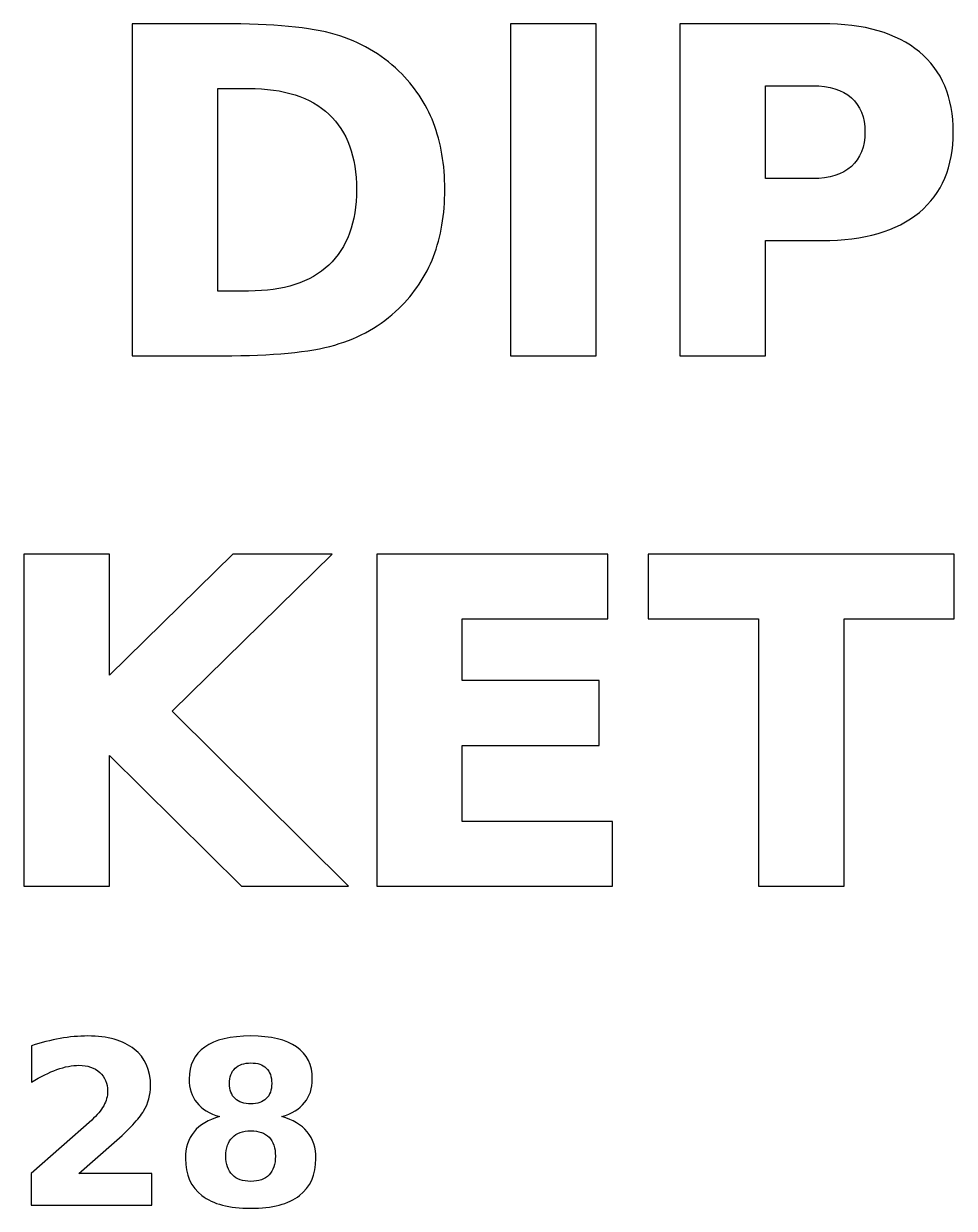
# Model space of a CAD drawing. Header units: centimetres. Extents: x -11.21 to -9.76, y -16.58 to -12.59.
# Drawn here: x -10.319 to -9.911, y -13.111 to -12.591 of the extents above; entities that cross this region are included whole.
import ezdxf

# ---------------------------------------------------------------- set-up
doc = ezdxf.new("R2010")
doc.units = ezdxf.units.CM
doc.header["$MEASUREMENT"] = 0
doc.layers.add('Layer 1', color=7, linetype='Continuous')

msp = doc.modelspace()

# ---------------------------------------------------------------- linework, layer by layer
at = {"layer": 'Layer 1', "color": 250}
for points, knots in [([(-10.2716, -12.59131), (-10.2716, -12.59131), (-10.23194, -12.59131), (-10.23194, -12.59131), (-10.23194, -12.59131), (-10.2098, -12.59131), (-10.19334, -12.59288), (-10.1825, -12.59604), (-10.1825, -12.59604), (-10.17167, -12.59921), (-10.16237, -12.60454), (-10.1546, -12.61211), (-10.1546, -12.61211), (-10.14777, -12.61868), (-10.1427, -12.62628), (-10.13937, -12.63488), (-10.13937, -12.63488), (-10.13607, -12.64344), (-10.1344, -12.65318), (-10.1344, -12.66408), (-10.1344, -12.66408), (-10.1344, -12.67508), (-10.13607, -12.68488), (-10.13937, -12.69351), (-10.13937, -12.69351), (-10.1427, -12.70214), (-10.14777, -12.70974), (-10.1546, -12.71631), (-10.1546, -12.71631), (-10.16244, -12.72388), (-10.1718, -12.72921), (-10.18274, -12.73238), (-10.18274, -12.73238), (-10.19367, -12.73554), (-10.21007, -12.73711), (-10.23194, -12.73711), (-10.23194, -12.73711), (-10.23194, -12.73711), (-10.2716, -12.73711), (-10.2716, -12.73711), (-10.2716, -12.73711), (-10.2716, -12.73711), (-10.2716, -12.59131), (-10.2716, -12.59131)], [0, 0, 0, 0, 0.090909, 0.090909, 0.090909, 0.090909, 0.181818, 0.181818, 0.181818, 0.181818, 0.272727, 0.272727, 0.272727, 0.272727, 0.363636, 0.363636, 0.363636, 0.363636, 0.454545, 0.454545, 0.454545, 0.454545, 0.545455, 0.545455, 0.545455, 0.545455, 0.636364, 0.636364, 0.636364, 0.636364, 0.727273, 0.727273, 0.727273, 0.727273, 0.818182, 0.818182, 0.818182, 0.818182, 0.909091, 0.909091, 0.909091, 0.909091, 1, 1, 1, 1]), ([(-10.1056, -12.59131), (-10.1056, -12.59131), (-10.068, -12.59131), (-10.068, -12.59131), (-10.068, -12.59131), (-10.068, -12.59131), (-10.068, -12.73711), (-10.068, -12.73711), (-10.068, -12.73711), (-10.068, -12.73711), (-10.1056, -12.73711), (-10.1056, -12.73711), (-10.1056, -12.73711), (-10.1056, -12.73711), (-10.1056, -12.59131), (-10.1056, -12.59131)], [0, 0, 0, 0, 0.25, 0.25, 0.25, 0.25, 0.5, 0.5, 0.5, 0.5, 0.75, 0.75, 0.75, 0.75, 1, 1, 1, 1]), ([(-10.0312, -12.59131), (-10.0312, -12.59131), (-9.9688, -12.59131), (-9.9688, -12.59131), (-9.9688, -12.59131), (-9.95024, -12.59131), (-9.936, -12.59544), (-9.92607, -12.60368), (-9.92607, -12.60368), (-9.91614, -12.61191), (-9.91117, -12.62364), (-9.91117, -12.63888), (-9.91117, -12.63888), (-9.91117, -12.65414), (-9.91614, -12.66591), (-9.92607, -12.67414), (-9.92607, -12.67414), (-9.936, -12.68238), (-9.95024, -12.68651), (-9.9688, -12.68651), (-9.9688, -12.68651), (-9.9688, -12.68651), (-9.9936, -12.68651), (-9.9936, -12.68651), (-9.9936, -12.68651), (-9.9936, -12.68651), (-9.9936, -12.73711), (-9.9936, -12.73711), (-9.9936, -12.73711), (-9.9936, -12.73711), (-10.0312, -12.73711), (-10.0312, -12.73711), (-10.0312, -12.73711), (-10.0312, -12.73711), (-10.0312, -12.59131), (-10.0312, -12.59131)], [0, 0, 0, 0, 0.111111, 0.111111, 0.111111, 0.111111, 0.222222, 0.222222, 0.222222, 0.222222, 0.333333, 0.333333, 0.333333, 0.333333, 0.444444, 0.444444, 0.444444, 0.444444, 0.555556, 0.555556, 0.555556, 0.555556, 0.666667, 0.666667, 0.666667, 0.666667, 0.777778, 0.777778, 0.777778, 0.777778, 0.888889, 0.888889, 0.888889, 0.888889, 1, 1, 1, 1]), ([(-10.234, -12.61974), (-10.234, -12.61974), (-10.234, -12.70868), (-10.234, -12.70868), (-10.234, -12.70868), (-10.234, -12.70868), (-10.22054, -12.70868), (-10.22054, -12.70868), (-10.22054, -12.70868), (-10.20517, -12.70868), (-10.19344, -12.70488), (-10.18534, -12.69724), (-10.18534, -12.69724), (-10.17724, -12.68964), (-10.17317, -12.67858), (-10.17317, -12.66408), (-10.17317, -12.66408), (-10.17317, -12.64961), (-10.1772, -12.63861), (-10.18527, -12.63108), (-10.18527, -12.63108), (-10.19334, -12.62351), (-10.2051, -12.61974), (-10.22054, -12.61974), (-10.22054, -12.61974), (-10.22054, -12.61974), (-10.234, -12.61974), (-10.234, -12.61974)], [0, 0, 0, 0, 0.142857, 0.142857, 0.142857, 0.142857, 0.285714, 0.285714, 0.285714, 0.285714, 0.428571, 0.428571, 0.428571, 0.428571, 0.571429, 0.571429, 0.571429, 0.571429, 0.714286, 0.714286, 0.714286, 0.714286, 0.857143, 0.857143, 0.857143, 0.857143, 1, 1, 1, 1]), ([(-9.9936, -12.61854), (-9.9936, -12.61854), (-9.9936, -12.65928), (-9.9936, -12.65928), (-9.9936, -12.65928), (-9.9936, -12.65928), (-9.9728, -12.65928), (-9.9728, -12.65928), (-9.9728, -12.65928), (-9.9655, -12.65928), (-9.95987, -12.65751), (-9.9559, -12.65394), (-9.9559, -12.65394), (-9.95194, -12.65041), (-9.94994, -12.64538), (-9.94994, -12.63888), (-9.94994, -12.63888), (-9.94994, -12.63234), (-9.95194, -12.62734), (-9.9559, -12.62381), (-9.9559, -12.62381), (-9.95987, -12.62031), (-9.9655, -12.61854), (-9.9728, -12.61854), (-9.9728, -12.61854), (-9.9728, -12.61854), (-9.9936, -12.61854), (-9.9936, -12.61854)], [0, 0, 0, 0, 0.142857, 0.142857, 0.142857, 0.142857, 0.285714, 0.285714, 0.285714, 0.285714, 0.428571, 0.428571, 0.428571, 0.428571, 0.571429, 0.571429, 0.571429, 0.571429, 0.714286, 0.714286, 0.714286, 0.714286, 0.857143, 0.857143, 0.857143, 0.857143, 1, 1, 1, 1]), ([(-10.31928, -12.82411), (-10.31928, -12.82411), (-10.28168, -12.82411), (-10.28168, -12.82411), (-10.28168, -12.82411), (-10.28168, -12.82411), (-10.28168, -12.87734), (-10.28168, -12.87734), (-10.28168, -12.87734), (-10.28168, -12.87734), (-10.22748, -12.82411), (-10.22748, -12.82411), (-10.22748, -12.82411), (-10.22748, -12.82411), (-10.18385, -12.82411), (-10.18385, -12.82411), (-10.18385, -12.82411), (-10.18385, -12.82411), (-10.25405, -12.89314), (-10.25405, -12.89314), (-10.25405, -12.89314), (-10.25405, -12.89314), (-10.17662, -12.96991), (-10.17662, -12.96991), (-10.17662, -12.96991), (-10.17662, -12.96991), (-10.22368, -12.96991), (-10.22368, -12.96991), (-10.22368, -12.96991), (-10.22368, -12.96991), (-10.28168, -12.91248), (-10.28168, -12.91248), (-10.28168, -12.91248), (-10.28168, -12.91248), (-10.28168, -12.96991), (-10.28168, -12.96991), (-10.28168, -12.96991), (-10.28168, -12.96991), (-10.31928, -12.96991), (-10.31928, -12.96991), (-10.31928, -12.96991), (-10.31928, -12.96991), (-10.31928, -12.82411), (-10.31928, -12.82411)], [0, 0, 0, 0, 0.090909, 0.090909, 0.090909, 0.090909, 0.181818, 0.181818, 0.181818, 0.181818, 0.272727, 0.272727, 0.272727, 0.272727, 0.363636, 0.363636, 0.363636, 0.363636, 0.454545, 0.454545, 0.454545, 0.454545, 0.545455, 0.545455, 0.545455, 0.545455, 0.636364, 0.636364, 0.636364, 0.636364, 0.727273, 0.727273, 0.727273, 0.727273, 0.818182, 0.818182, 0.818182, 0.818182, 0.909091, 0.909091, 0.909091, 0.909091, 1, 1, 1, 1]), ([(-10.16431, -12.82411), (-10.16431, -12.82411), (-10.06285, -12.82411), (-10.06285, -12.82411), (-10.06285, -12.82411), (-10.06285, -12.82411), (-10.06285, -12.85254), (-10.06285, -12.85254), (-10.06285, -12.85254), (-10.06285, -12.85254), (-10.12671, -12.85254), (-10.12671, -12.85254), (-10.12671, -12.85254), (-10.12671, -12.85254), (-10.12671, -12.87968), (-10.12671, -12.87968), (-10.12671, -12.87968), (-10.12671, -12.87968), (-10.06668, -12.87968), (-10.06668, -12.87968), (-10.06668, -12.87968), (-10.06668, -12.87968), (-10.06668, -12.90811), (-10.06668, -12.90811), (-10.06668, -12.90811), (-10.06668, -12.90811), (-10.12671, -12.90811), (-10.12671, -12.90811), (-10.12671, -12.90811), (-10.12671, -12.90811), (-10.12671, -12.94148), (-10.12671, -12.94148), (-10.12671, -12.94148), (-10.12671, -12.94148), (-10.06071, -12.94148), (-10.06071, -12.94148), (-10.06071, -12.94148), (-10.06071, -12.94148), (-10.06071, -12.96991), (-10.06071, -12.96991), (-10.06071, -12.96991), (-10.06071, -12.96991), (-10.16431, -12.96991), (-10.16431, -12.96991), (-10.16431, -12.96991), (-10.16431, -12.96991), (-10.16431, -12.82411), (-10.16431, -12.82411)], [0, 0, 0, 0, 0.083333, 0.083333, 0.083333, 0.083333, 0.166667, 0.166667, 0.166667, 0.166667, 0.25, 0.25, 0.25, 0.25, 0.333333, 0.333333, 0.333333, 0.333333, 0.416667, 0.416667, 0.416667, 0.416667, 0.5, 0.5, 0.5, 0.5, 0.583333, 0.583333, 0.583333, 0.583333, 0.666667, 0.666667, 0.666667, 0.666667, 0.75, 0.75, 0.75, 0.75, 0.833333, 0.833333, 0.833333, 0.833333, 0.916667, 0.916667, 0.916667, 0.916667, 1, 1, 1, 1]), ([(-10.04508, -12.82411), (-10.04508, -12.82411), (-9.91072, -12.82411), (-9.91072, -12.82411), (-9.91072, -12.82411), (-9.91072, -12.82411), (-9.91072, -12.85254), (-9.91072, -12.85254), (-9.91072, -12.85254), (-9.91072, -12.85254), (-9.95905, -12.85254), (-9.95905, -12.85254), (-9.95905, -12.85254), (-9.95905, -12.85254), (-9.95905, -12.96991), (-9.95905, -12.96991), (-9.95905, -12.96991), (-9.95905, -12.96991), (-9.99665, -12.96991), (-9.99665, -12.96991), (-9.99665, -12.96991), (-9.99665, -12.96991), (-9.99665, -12.85254), (-9.99665, -12.85254), (-9.99665, -12.85254), (-9.99665, -12.85254), (-10.04508, -12.85254), (-10.04508, -12.85254), (-10.04508, -12.85254), (-10.04508, -12.85254), (-10.04508, -12.82411), (-10.04508, -12.82411)], [0, 0, 0, 0, 0.125, 0.125, 0.125, 0.125, 0.25, 0.25, 0.25, 0.25, 0.375, 0.375, 0.375, 0.375, 0.5, 0.5, 0.5, 0.5, 0.625, 0.625, 0.625, 0.625, 0.75, 0.75, 0.75, 0.75, 0.875, 0.875, 0.875, 0.875, 1, 1, 1, 1]), ([(-10.29514, -13.09608), (-10.29514, -13.09608), (-10.26306, -13.09608), (-10.26306, -13.09608), (-10.26306, -13.09608), (-10.26306, -13.09608), (-10.26306, -13.1099), (-10.26306, -13.1099), (-10.26306, -13.1099), (-10.26306, -13.1099), (-10.31604, -13.1099), (-10.31604, -13.1099), (-10.31604, -13.1099), (-10.31604, -13.1099), (-10.31604, -13.09608), (-10.31604, -13.09608), (-10.31604, -13.09608), (-10.31604, -13.09608), (-10.28943, -13.0726), (-10.28943, -13.0726), (-10.28943, -13.0726), (-10.28704, -13.07045), (-10.28529, -13.06835), (-10.28416, -13.0663), (-10.28416, -13.0663), (-10.28301, -13.06425), (-10.28244, -13.06212), (-10.28244, -13.0599), (-10.28244, -13.0599), (-10.28244, -13.05648), (-10.28359, -13.05373), (-10.28589, -13.05165), (-10.28589, -13.05165), (-10.28818, -13.04957), (-10.29123, -13.04853), (-10.29504, -13.04853), (-10.29504, -13.04853), (-10.29798, -13.04853), (-10.30118, -13.04917), (-10.30466, -13.05042), (-10.30466, -13.05042), (-10.30814, -13.05167), (-10.31188, -13.05353), (-10.31584, -13.056), (-10.31584, -13.056), (-10.31584, -13.056), (-10.31584, -13.03998), (-10.31584, -13.03998), (-10.31584, -13.03998), (-10.31161, -13.03858), (-10.30743, -13.03752), (-10.30329, -13.03678), (-10.30329, -13.03678), (-10.29916, -13.03605), (-10.29511, -13.03568), (-10.29113, -13.03568), (-10.29113, -13.03568), (-10.28241, -13.03568), (-10.27563, -13.0376), (-10.27079, -13.04145), (-10.27079, -13.04145), (-10.26596, -13.04528), (-10.26354, -13.05063), (-10.26354, -13.05752), (-10.26354, -13.05752), (-10.26354, -13.06148), (-10.26458, -13.06518), (-10.26663, -13.06862), (-10.26663, -13.06862), (-10.26868, -13.07205), (-10.27299, -13.07665), (-10.27956, -13.08242), (-10.27956, -13.08242), (-10.27956, -13.08242), (-10.29514, -13.09608), (-10.29514, -13.09608)], [0, 0, 0, 0, 0.052632, 0.052632, 0.052632, 0.052632, 0.105263, 0.105263, 0.105263, 0.105263, 0.157895, 0.157895, 0.157895, 0.157895, 0.210526, 0.210526, 0.210526, 0.210526, 0.263158, 0.263158, 0.263158, 0.263158, 0.315789, 0.315789, 0.315789, 0.315789, 0.368421, 0.368421, 0.368421, 0.368421, 0.421053, 0.421053, 0.421053, 0.421053, 0.473684, 0.473684, 0.473684, 0.473684, 0.526316, 0.526316, 0.526316, 0.526316, 0.578947, 0.578947, 0.578947, 0.578947, 0.631579, 0.631579, 0.631579, 0.631579, 0.684211, 0.684211, 0.684211, 0.684211, 0.736842, 0.736842, 0.736842, 0.736842, 0.789474, 0.789474, 0.789474, 0.789474, 0.842105, 0.842105, 0.842105, 0.842105, 0.894737, 0.894737, 0.894737, 0.894737, 0.947368, 0.947368, 0.947368, 0.947368, 1, 1, 1, 1]), ([(-10.2333, -13.07108), (-10.23771, -13.06975), (-10.24105, -13.0677), (-10.2433, -13.06493), (-10.2433, -13.06493), (-10.24555, -13.06217), (-10.24666, -13.05872), (-10.24666, -13.05458), (-10.24666, -13.05458), (-10.24666, -13.04843), (-10.24436, -13.04373), (-10.23978, -13.04052), (-10.23978, -13.04052), (-10.2352, -13.0373), (-10.22845, -13.03568), (-10.21956, -13.03568), (-10.21956, -13.03568), (-10.21075, -13.03568), (-10.20403, -13.03728), (-10.19945, -13.0405), (-10.19945, -13.0405), (-10.19486, -13.0437), (-10.19256, -13.0484), (-10.19256, -13.05458), (-10.19256, -13.05458), (-10.19256, -13.05872), (-10.1937, -13.06217), (-10.19595, -13.06493), (-10.19595, -13.06493), (-10.19821, -13.0677), (-10.20156, -13.06975), (-10.20598, -13.07108), (-10.20598, -13.07108), (-10.20103, -13.07245), (-10.1973, -13.07467), (-10.19478, -13.07775), (-10.19478, -13.07775), (-10.19226, -13.08082), (-10.191, -13.0847), (-10.191, -13.0894), (-10.191, -13.0894), (-10.191, -13.09662), (-10.1934, -13.10208), (-10.1982, -13.10577), (-10.1982, -13.10577), (-10.203, -13.10947), (-10.21013, -13.11132), (-10.21956, -13.11132), (-10.21956, -13.11132), (-10.22905, -13.11132), (-10.2362, -13.10947), (-10.24103, -13.10577), (-10.24103, -13.10577), (-10.24586, -13.10208), (-10.24828, -13.09662), (-10.24828, -13.0894), (-10.24828, -13.0894), (-10.24828, -13.0847), (-10.24701, -13.08082), (-10.2445, -13.07775), (-10.2445, -13.07775), (-10.24198, -13.07467), (-10.23825, -13.07245), (-10.2333, -13.07108)], [0, 0, 0, 0, 0.0625, 0.0625, 0.0625, 0.0625, 0.125, 0.125, 0.125, 0.125, 0.1875, 0.1875, 0.1875, 0.1875, 0.25, 0.25, 0.25, 0.25, 0.3125, 0.3125, 0.3125, 0.3125, 0.375, 0.375, 0.375, 0.375, 0.4375, 0.4375, 0.4375, 0.4375, 0.5, 0.5, 0.5, 0.5, 0.5625, 0.5625, 0.5625, 0.5625, 0.625, 0.625, 0.625, 0.625, 0.6875, 0.6875, 0.6875, 0.6875, 0.75, 0.75, 0.75, 0.75, 0.8125, 0.8125, 0.8125, 0.8125, 0.875, 0.875, 0.875, 0.875, 0.9375, 0.9375, 0.9375, 0.9375, 1, 1, 1, 1]), ([(-10.2289, -13.05648), (-10.2289, -13.05938), (-10.2281, -13.06162), (-10.22648, -13.06317), (-10.22648, -13.06317), (-10.22486, -13.06473), (-10.22256, -13.06552), (-10.21956, -13.06552), (-10.21956, -13.06552), (-10.21663, -13.06552), (-10.21436, -13.06473), (-10.21278, -13.06317), (-10.21278, -13.06317), (-10.21118, -13.06162), (-10.21038, -13.05938), (-10.21038, -13.05648), (-10.21038, -13.05648), (-10.21038, -13.05358), (-10.21118, -13.05137), (-10.21278, -13.04982), (-10.21278, -13.04982), (-10.21436, -13.04827), (-10.21663, -13.0475), (-10.21956, -13.0475), (-10.21956, -13.0475), (-10.22256, -13.0475), (-10.22486, -13.04828), (-10.22648, -13.04985), (-10.22648, -13.04985), (-10.2281, -13.0514), (-10.2289, -13.05362), (-10.2289, -13.05648)], [0, 0, 0, 0, 0.125, 0.125, 0.125, 0.125, 0.25, 0.25, 0.25, 0.25, 0.375, 0.375, 0.375, 0.375, 0.5, 0.5, 0.5, 0.5, 0.625, 0.625, 0.625, 0.625, 0.75, 0.75, 0.75, 0.75, 0.875, 0.875, 0.875, 0.875, 1, 1, 1, 1]), ([(-10.21956, -13.07728), (-10.22308, -13.07728), (-10.2258, -13.07825), (-10.22768, -13.08017), (-10.22768, -13.08017), (-10.22956, -13.08208), (-10.23051, -13.08483), (-10.23051, -13.08842), (-10.23051, -13.08842), (-10.23051, -13.092), (-10.22956, -13.09473), (-10.22768, -13.09665), (-10.22768, -13.09665), (-10.2258, -13.09855), (-10.22308, -13.0995), (-10.21956, -13.0995), (-10.21956, -13.0995), (-10.21608, -13.0995), (-10.21341, -13.09855), (-10.21155, -13.09665), (-10.21155, -13.09665), (-10.2097, -13.09473), (-10.20876, -13.092), (-10.20876, -13.08842), (-10.20876, -13.08842), (-10.20876, -13.0848), (-10.2097, -13.08205), (-10.21155, -13.08013), (-10.21155, -13.08013), (-10.21341, -13.07823), (-10.21608, -13.07728), (-10.21956, -13.07728)], [0, 0, 0, 0, 0.125, 0.125, 0.125, 0.125, 0.25, 0.25, 0.25, 0.25, 0.375, 0.375, 0.375, 0.375, 0.5, 0.5, 0.5, 0.5, 0.625, 0.625, 0.625, 0.625, 0.75, 0.75, 0.75, 0.75, 0.875, 0.875, 0.875, 0.875, 1, 1, 1, 1])]:
    msp.add_open_spline(points, degree=3, knots=knots, dxfattribs=at)

doc.saveas('drawing.dxf')
